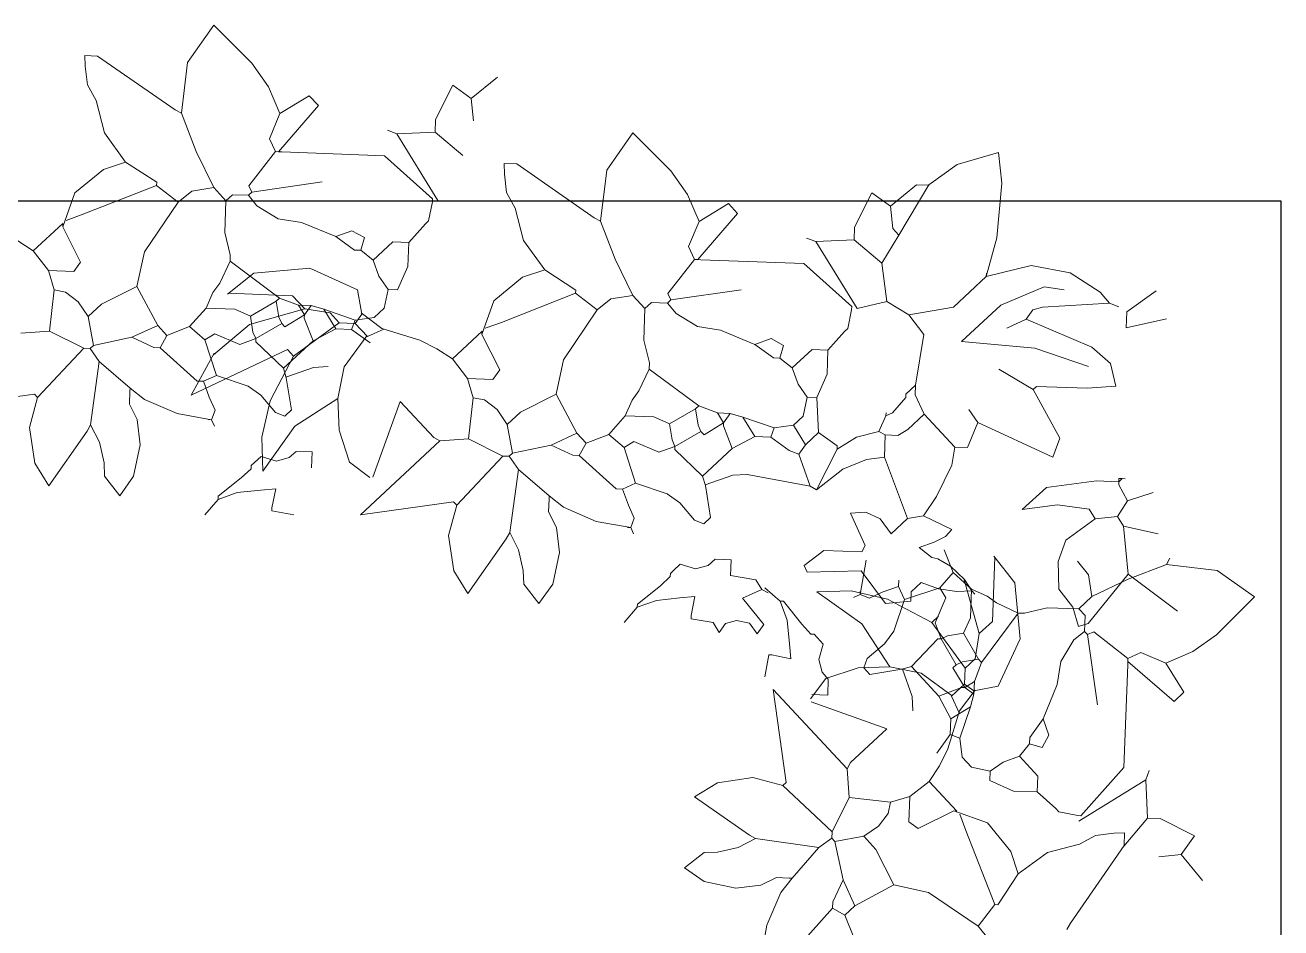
# Model space of a CAD drawing. Header units: millimetres. Extents: x 2667 to 2848, y -1 to 1765.
# Drawn here: x 2778.609 to 2779.658, y 1727.83 to 1728.583 of the extents above; entities that cross this region are included whole.
import ezdxf

# ---------------------------------------------------------------- set-up
doc = ezdxf.new("R2010")
doc.units = ezdxf.units.MM
doc.layers.add('PROIEZIONI', color=145, linetype='Continuous')
doc.layers.add('VERDE_giardino', color=74, linetype='Continuous', lineweight=9)

msp = doc.modelspace()

# ---------------------------------------------------------------- linework, layer by layer
at = {"layer": 'PROIEZIONI'}
for p, q in [((2778.0081, 1728.4363), (2779.6576, 1728.4363)), ((2779.6576, 1728.4363), (2779.6576, 1725.7113))]:
    msp.add_line(p, q, dxfattribs=at)
at = {"layer": 'VERDE_giardino'}
for p, q in [((2778.745, 1728.5518), (2778.7669, 1728.5829)), ((2778.7669, 1728.5829), (2778.7986, 1728.5511)), ((2778.6593, 1728.5574), (2778.6699, 1728.557)), ((2778.6596, 1728.5485), (2778.6593, 1728.5574)), ((2778.6699, 1728.557), (2778.7346, 1728.5122)), ((2778.6615, 1728.5331), (2778.6596, 1728.5485)), ((2778.7398, 1728.5093), (2778.745, 1728.5518)), ((2778.7986, 1728.5511), (2778.8125, 1728.5314)), ((2778.9818, 1728.5217), (2779.0037, 1728.5395)), ((2778.6686, 1728.5199), (2778.6615, 1728.5331)), ((2778.8125, 1728.5314), (2778.8221, 1728.509)), ((2778.8221, 1728.509), (2778.8465, 1728.524)), ((2778.8465, 1728.524), (2778.8542, 1728.5158)), ((2778.9663, 1728.5329), (2778.9519, 1728.5042)), ((2778.9818, 1728.5217), (2778.9663, 1728.5329)), ((2778.6686, 1728.5199), (2778.6756, 1728.4931)), ((2778.8542, 1728.5158), (2778.8209, 1728.4772)), ((2778.9818, 1728.5217), (2778.9837, 1728.5031)), ((2778.7346, 1728.5122), (2778.7398, 1728.5093)), ((2778.7521, 1728.4775), (2778.7398, 1728.5093)), ((2778.8221, 1728.509), (2778.8134, 1728.4881)), ((2778.9519, 1728.5042), (2778.9516, 1728.4936)), ((2778.6756, 1728.4931), (2778.6932, 1728.4685)), ((2778.9197, 1728.4921), (2778.9118, 1728.4951)), ((2778.9516, 1728.4936), (2778.9197, 1728.4921)), ((2778.9197, 1728.4921), (2778.954, 1728.4364)), ((2778.9516, 1728.4936), (2778.9747, 1728.4742)), ((2779.0949, 1728.4618), (2779.1167, 1728.493)), ((2779.1167, 1728.493), (2779.1485, 1728.4612)), ((2778.8134, 1728.4881), (2778.8183, 1728.4773)), ((2778.7668, 1728.4473), (2778.7521, 1728.4775)), ((2778.8183, 1728.4773), (2778.796, 1728.4489)), ((2778.8183, 1728.4773), (2778.8209, 1728.4772)), ((2778.8209, 1728.4772), (2778.8236, 1728.4771)), ((2778.9094, 1728.4739), (2778.8236, 1728.4771)), ((2778.9495, 1728.438), (2778.9094, 1728.4739)), ((2779.3875, 1728.4665), (2779.422, 1728.4767)), ((2779.422, 1728.4767), (2779.4247, 1728.4511)), ((2778.6509, 1728.4428), (2778.6748, 1728.4624)), ((2778.6748, 1728.4624), (2778.6932, 1728.4685)), ((2778.6932, 1728.4685), (2778.7192, 1728.4517)), ((2779.0092, 1728.4674), (2779.0198, 1728.467)), ((2779.0095, 1728.4586), (2779.0092, 1728.4674)), ((2779.0198, 1728.467), (2779.0845, 1728.4222)), ((2779.0897, 1728.4194), (2779.0949, 1728.4618)), ((2779.1485, 1728.4612), (2779.1624, 1728.4415)), ((2779.3638, 1728.4495), (2779.3875, 1728.4665)), ((2778.7192, 1728.4517), (2778.7191, 1728.449)), ((2778.7985, 1728.4435), (2778.8572, 1728.452)), ((2779.0113, 1728.4432), (2779.0095, 1728.4586)), ((2779.4247, 1728.4511), (2779.4206, 1728.4053)), ((2778.6409, 1728.4147), (2778.6509, 1728.4428)), ((2778.7191, 1728.449), (2778.6571, 1728.4248)), ((2778.7191, 1728.449), (2778.7371, 1728.4351)), ((2778.7371, 1728.4351), (2778.7484, 1728.4444)), ((2778.7484, 1728.4444), (2778.7668, 1728.4473)), ((2778.7668, 1728.4473), (2778.777, 1728.4363)), ((2778.7825, 1728.4414), (2778.777, 1728.4363)), ((2778.7957, 1728.4409), (2778.7825, 1728.4414)), ((2778.7985, 1728.4435), (2778.7957, 1728.4409)), ((2778.8028, 1728.4322), (2778.7957, 1728.4409)), ((2778.796, 1728.4489), (2778.7985, 1728.4435)), ((2779.0184, 1728.43), (2779.0113, 1728.4432)), ((2779.1624, 1728.4415), (2779.1719, 1728.419)), ((2779.3161, 1728.443), (2779.3018, 1728.4143)), ((2779.3316, 1728.4318), (2779.3161, 1728.443)), ((2779.3316, 1728.4318), (2779.3535, 1728.4496)), ((2779.3387, 1728.4077), (2779.3638, 1728.4495)), ((2779.3535, 1728.4496), (2779.3641, 1728.4492)), ((2778.7371, 1728.4351), (2778.7091, 1728.3937)), ((2778.777, 1728.4363), (2778.776, 1728.4098)), ((2778.8207, 1728.4213), (2778.8028, 1728.4322)), ((2778.9494, 1728.4353), (2778.9462, 1728.4195)), ((2778.9494, 1728.4353), (2778.9495, 1728.438)), ((2779.0184, 1728.43), (2779.0254, 1728.4032)), ((2779.1719, 1728.419), (2779.1964, 1728.4341)), ((2779.1964, 1728.4341), (2779.204, 1728.4258)), ((2779.3316, 1728.4318), (2779.3336, 1728.4132)), ((2778.6571, 1728.4248), (2778.6437, 1728.4199)), ((2778.84, 1728.4181), (2778.8207, 1728.4213)), ((2778.9462, 1728.4195), (2778.9435, 1728.417)), ((2779.0845, 1728.4222), (2779.0897, 1728.4194)), ((2779.1019, 1728.3875), (2779.0897, 1728.4194)), ((2779.1719, 1728.419), (2779.1632, 1728.3981)), ((2779.204, 1728.4258), (2779.1708, 1728.3872)), ((2778.6409, 1728.4174), (2778.6162, 1728.3944)), ((2778.6409, 1728.4174), (2778.6409, 1728.4147)), ((2778.6409, 1728.4147), (2778.6557, 1728.385)), ((2778.776, 1728.4098), (2778.7806, 1728.3911)), ((2778.84, 1728.4181), (2778.8688, 1728.4064)), ((2778.8688, 1728.4064), (2778.8822, 1728.4112)), ((2778.8822, 1728.4112), (2778.8926, 1728.4056)), ((2778.9435, 1728.417), (2778.9296, 1728.4016)), ((2779.3018, 1728.4143), (2779.3014, 1728.4037)), ((2779.3336, 1728.4132), (2779.3387, 1728.4077)), ((2778.6162, 1728.3944), (2778.6033, 1728.4028)), ((2778.8688, 1728.4064), (2778.8843, 1728.3952)), ((2778.8926, 1728.4056), (2778.8896, 1728.3951)), ((2778.9164, 1728.402), (2778.8999, 1728.3867)), ((2778.9296, 1728.4016), (2778.9164, 1728.402)), ((2778.9296, 1728.4016), (2778.9289, 1728.3816)), ((2779.0254, 1728.4032), (2779.0431, 1728.3786)), ((2779.1632, 1728.3981), (2779.1681, 1728.3873)), ((2779.2695, 1728.4022), (2779.2617, 1728.4052)), ((2779.3014, 1728.4037), (2779.2695, 1728.4022)), ((2779.2695, 1728.4022), (2779.3038, 1728.3465)), ((2779.3014, 1728.4037), (2779.3246, 1728.3843)), ((2779.3387, 1728.4077), (2779.3246, 1728.3843)), ((2779.4206, 1728.4053), (2779.4117, 1728.3732)), ((2778.6162, 1728.3944), (2778.6289, 1728.378)), ((2778.7091, 1728.3937), (2778.7027, 1728.3647)), ((2778.7806, 1728.3911), (2778.7804, 1728.3858)), ((2778.8843, 1728.3952), (2778.8896, 1728.3951)), ((2778.8896, 1728.3951), (2778.8999, 1728.3867)), ((2779.1166, 1728.3574), (2779.1019, 1728.3875)), ((2779.1681, 1728.3873), (2779.1459, 1728.359)), ((2779.1681, 1728.3873), (2779.1708, 1728.3872)), ((2779.1708, 1728.3872), (2779.1734, 1728.3871)), ((2779.2593, 1728.384), (2779.1734, 1728.3871)), ((2778.6289, 1728.378), (2778.6336, 1728.3619)), ((2778.6501, 1728.3772), (2778.6289, 1728.378)), ((2778.6557, 1728.385), (2778.6501, 1728.3772)), ((2778.7804, 1728.3858), (2778.7718, 1728.3675)), ((2778.7804, 1728.3858), (2778.8218, 1728.3551)), ((2778.8471, 1728.3802), (2778.8003, 1728.3758)), ((2778.8868, 1728.3619), (2778.8471, 1728.3802)), ((2778.8999, 1728.3867), (2778.9047, 1728.3733)), ((2778.9289, 1728.3816), (2778.9202, 1728.3621)), ((2779.0246, 1728.3725), (2779.0431, 1728.3786)), ((2779.0431, 1728.3786), (2779.069, 1728.3618)), ((2779.2994, 1728.3481), (2779.2593, 1728.384)), ((2779.3246, 1728.3843), (2779.3287, 1728.3523)), ((2779.4492, 1728.3824), (2779.4117, 1728.3732)), ((2779.4492, 1728.3824), (2779.4817, 1728.3762)), ((2778.7718, 1728.3675), (2778.7662, 1728.3597)), ((2778.8003, 1728.3758), (2778.7783, 1728.3583)), ((2778.9047, 1728.3733), (2778.9123, 1728.3624)), ((2779.0007, 1728.3529), (2779.0246, 1728.3725)), ((2779.4117, 1728.3732), (2779.3843, 1728.3476)), ((2779.4117, 1728.3732), (2779.4118, 1728.3758)), ((2779.4817, 1728.3762), (2779.5067, 1728.36)), ((2778.6336, 1728.3619), (2778.6297, 1728.3276)), ((2778.643, 1728.3601), (2778.6336, 1728.3619)), ((2778.6537, 1728.3521), (2778.643, 1728.3601)), ((2778.7027, 1728.3647), (2778.673, 1728.3499)), ((2778.7027, 1728.3647), (2778.7201, 1728.3322)), ((2778.7662, 1728.3597), (2778.7604, 1728.3467)), ((2778.7791, 1728.3591), (2778.8327, 1728.3571)), ((2778.8327, 1728.3571), (2778.8429, 1728.3461)), ((2778.8868, 1728.3619), (2778.8905, 1728.3417)), ((2778.9123, 1728.3624), (2778.909, 1728.3466)), ((2778.9123, 1728.3624), (2778.9202, 1728.3621)), ((2779.0689, 1728.3591), (2779.007, 1728.3348)), ((2779.069, 1728.3618), (2779.0689, 1728.3591)), ((2779.0689, 1728.3591), (2779.087, 1728.3452)), ((2779.0983, 1728.3545), (2779.1166, 1728.3574)), ((2779.1166, 1728.3574), (2779.1268, 1728.3464)), ((2779.1459, 1728.359), (2779.1483, 1728.3536)), ((2779.1483, 1728.3536), (2779.207, 1728.362)), ((2779.4239, 1728.3493), (2779.46, 1728.3644)), ((2779.46, 1728.3644), (2779.4767, 1728.3621)), ((2779.5067, 1728.36), (2779.5144, 1728.3508)), ((2779.5535, 1728.3612), (2779.5289, 1728.3435)), ((2778.662, 1728.3397), (2778.6537, 1728.3521)), ((2778.673, 1728.3499), (2778.662, 1728.3397)), ((2778.7604, 1728.3467), (2778.7466, 1728.3313)), ((2778.7604, 1728.3467), (2778.7843, 1728.3458)), ((2778.7843, 1728.3458), (2778.7974, 1728.34)), ((2778.7968, 1728.3332), (2778.8429, 1728.3461)), ((2778.819, 1728.3525), (2778.7974, 1728.34)), ((2778.8218, 1728.3551), (2778.819, 1728.3525)), ((2778.819, 1728.3525), (2778.8212, 1728.3392)), ((2778.8218, 1728.3551), (2778.8375, 1728.3492)), ((2778.8375, 1728.3492), (2778.8481, 1728.3488)), ((2778.8375, 1728.3492), (2778.8425, 1728.341)), ((2778.8481, 1728.3488), (2778.8425, 1728.341)), ((2778.8429, 1728.3461), (2778.864, 1728.3427)), ((2778.8481, 1728.3488), (2778.8586, 1728.3458)), ((2778.8586, 1728.3458), (2778.8848, 1728.3368)), ((2778.8586, 1728.3458), (2778.8686, 1728.3295)), ((2778.909, 1728.3466), (2778.9008, 1728.3389)), ((2778.9907, 1728.3248), (2779.0007, 1728.3529)), ((2779.087, 1728.3452), (2779.0589, 1728.3037)), ((2779.087, 1728.3452), (2779.0983, 1728.3545)), ((2779.1268, 1728.3464), (2779.1259, 1728.3199)), ((2779.1323, 1728.3515), (2779.1268, 1728.3464)), ((2779.1456, 1728.351), (2779.1323, 1728.3515)), ((2779.1483, 1728.3536), (2779.1456, 1728.351)), ((2779.1527, 1728.3423), (2779.1456, 1728.351)), ((2779.2993, 1728.3454), (2779.2961, 1728.3296)), ((2779.2993, 1728.3454), (2779.2994, 1728.3481)), ((2779.3287, 1728.3523), (2779.3038, 1728.3465)), ((2779.3469, 1728.341), (2779.3287, 1728.3523)), ((2779.3843, 1728.3476), (2779.3469, 1728.341)), ((2779.3909, 1728.3189), (2779.4239, 1728.3493)), ((2779.4505, 1728.3452), (2779.445, 1728.3375)), ((2779.4586, 1728.3476), (2779.4505, 1728.3452)), ((2779.5144, 1728.3508), (2779.4586, 1728.3476)), ((2779.5144, 1728.3508), (2779.5223, 1728.3479)), ((2778.662, 1728.3397), (2778.6664, 1728.3156)), ((2778.7974, 1728.34), (2778.7995, 1728.3267)), ((2778.8212, 1728.3392), (2778.8237, 1728.3338)), ((2778.8425, 1728.341), (2778.8262, 1728.331)), ((2778.8425, 1728.341), (2778.8424, 1728.3384)), ((2778.8424, 1728.3384), (2778.8497, 1728.3195)), ((2778.864, 1728.3427), (2778.8716, 1728.3345)), ((2778.8848, 1728.3368), (2778.8819, 1728.329)), ((2778.9008, 1728.3389), (2778.8848, 1728.3368)), ((2778.8905, 1728.3417), (2778.8849, 1728.334)), ((2778.9071, 1728.3298), (2778.89, 1728.3427)), ((2779.007, 1728.3348), (2778.9935, 1728.33)), ((2779.1706, 1728.3314), (2779.1527, 1728.3423)), ((2779.3469, 1728.341), (2779.3596, 1728.3246)), ((2779.445, 1728.3375), (2779.4288, 1728.3301)), ((2779.445, 1728.3375), (2779.4659, 1728.3287)), ((2779.5289, 1728.3435), (2779.5285, 1728.3303)), ((2779.5621, 1728.3378), (2779.5285, 1728.3303)), ((2778.6297, 1728.3276), (2778.6058, 1728.3258)), ((2778.6297, 1728.3276), (2778.6584, 1728.3133)), ((2778.7201, 1728.3322), (2778.6985, 1728.3224)), ((2778.7201, 1728.3322), (2778.7278, 1728.324)), ((2778.7466, 1728.3313), (2778.7278, 1728.324)), ((2778.7466, 1728.3313), (2778.7595, 1728.3202)), ((2778.7676, 1728.3252), (2778.7595, 1728.3202)), ((2778.7667, 1728.3078), (2778.7968, 1728.3332)), ((2778.7885, 1728.3165), (2778.7676, 1728.3252)), ((2778.7995, 1728.3267), (2778.802, 1728.3213)), ((2778.8237, 1728.3338), (2778.802, 1728.3213)), ((2778.8262, 1728.331), (2778.8237, 1728.3338)), ((2778.8716, 1728.3345), (2778.8335, 1728.3067)), ((2778.8686, 1728.3295), (2778.8497, 1728.3195)), ((2778.8686, 1728.3295), (2778.8819, 1728.329)), ((2778.8716, 1728.3345), (2778.8849, 1728.334)), ((2778.8819, 1728.329), (2778.8974, 1728.3178)), ((2778.8951, 1728.323), (2778.8849, 1728.334)), ((2778.9088, 1728.3292), (2778.8951, 1728.323)), ((2778.9389, 1728.3199), (2778.9071, 1728.3298)), ((2778.9908, 1728.3275), (2778.9661, 1728.3045)), ((2778.9908, 1728.3275), (2778.9907, 1728.3248)), ((2778.9907, 1728.3248), (2779.0055, 1728.2951)), ((2779.1899, 1728.3282), (2779.1706, 1728.3314)), ((2779.1899, 1728.3282), (2779.2186, 1728.3165)), ((2779.2933, 1728.3271), (2779.2795, 1728.3116)), ((2779.2961, 1728.3296), (2779.2933, 1728.3271)), ((2779.3527, 1728.2824), (2779.3596, 1728.3246)), ((2779.4659, 1728.3287), (2779.4998, 1728.3142)), ((2778.6664, 1728.3156), (2778.6637, 1728.3131)), ((2778.6985, 1728.3224), (2778.6664, 1728.3156)), ((2778.6985, 1728.3224), (2778.7168, 1728.3138)), ((2778.7168, 1728.3138), (2778.7221, 1728.3136)), ((2778.7278, 1728.324), (2778.7221, 1728.3136)), ((2778.7595, 1728.3202), (2778.769, 1728.2906)), ((2778.802, 1728.3213), (2778.7885, 1728.3165)), ((2778.802, 1728.3213), (2778.8019, 1728.3186)), ((2778.8019, 1728.3186), (2778.825, 1728.2966)), ((2778.8497, 1728.3195), (2778.825, 1728.2966)), ((2778.8757, 1728.2977), (2778.8947, 1728.3236)), ((2778.9531, 1728.3129), (2778.9389, 1728.3199)), ((2779.1259, 1728.3199), (2779.1305, 1728.3011)), ((2779.2186, 1728.3165), (2779.2321, 1728.3213)), ((2779.2186, 1728.3165), (2779.2341, 1728.3053)), ((2779.2321, 1728.3213), (2779.2425, 1728.3156)), ((2779.2425, 1728.3156), (2779.2394, 1728.3051)), ((2779.4522, 1728.3132), (2779.3909, 1728.3189)), ((2779.4998, 1728.3142), (2779.5153, 1728.3004)), ((2778.6584, 1728.3133), (2778.6197, 1728.2722)), ((2778.6584, 1728.3133), (2778.6637, 1728.3131)), ((2778.6637, 1728.3131), (2778.6712, 1728.3022)), ((2778.7221, 1728.3136), (2778.7529, 1728.2859)), ((2778.8284, 1728.3122), (2778.7481, 1728.274)), ((2778.7672, 1728.3091), (2778.7481, 1728.274)), ((2778.8335, 1728.3067), (2778.8139, 1728.2694)), ((2778.8335, 1728.3067), (2778.8284, 1728.3122)), ((2778.9661, 1728.3045), (2778.9531, 1728.3129)), ((2778.9661, 1728.3045), (2778.9787, 1728.2881)), ((2779.0589, 1728.3037), (2779.0526, 1728.2748)), ((2779.2341, 1728.3053), (2779.2394, 1728.3051)), ((2779.2394, 1728.3051), (2779.2497, 1728.2968)), ((2779.2662, 1728.3121), (2779.2497, 1728.2968)), ((2779.2795, 1728.3116), (2779.2662, 1728.3121)), ((2779.2795, 1728.3116), (2779.2788, 1728.2917)), ((2779.497, 1728.298), (2779.4522, 1728.3132)), ((2778.6712, 1728.3022), (2778.664, 1728.2494)), ((2778.6712, 1728.3022), (2778.697, 1728.28)), ((2778.825, 1728.2966), (2778.8273, 1728.2885)), ((2778.8501, 1728.2973), (2778.8271, 1728.2891)), ((2778.8622, 1728.2979), (2778.8501, 1728.2973)), ((2778.8704, 1728.2714), (2778.8757, 1728.2977)), ((2779.0055, 1728.2951), (2778.9999, 1728.2873)), ((2779.1303, 1728.2958), (2779.1217, 1728.2776)), ((2779.1305, 1728.3011), (2779.1303, 1728.2958)), ((2779.1303, 1728.2958), (2779.1716, 1728.2651)), ((2779.2497, 1728.2968), (2779.2546, 1728.2833)), ((2779.4508, 1728.2789), (2779.4222, 1728.2958)), ((2779.5199, 1728.2816), (2779.5153, 1728.3004)), ((2778.7529, 1728.2859), (2778.7582, 1728.2857)), ((2778.769, 1728.2906), (2778.7582, 1728.2857)), ((2778.7582, 1728.2857), (2778.763, 1728.2723)), ((2778.7956, 1728.2817), (2778.769, 1728.2906)), ((2778.8273, 1728.2885), (2778.8317, 1728.2618)), ((2778.9787, 1728.2881), (2778.9835, 1728.272)), ((2778.9999, 1728.2873), (2778.9787, 1728.2881)), ((2779.2546, 1728.2833), (2779.2621, 1728.2725)), ((2779.2788, 1728.2917), (2779.2701, 1728.2722)), ((2779.3527, 1728.2824), (2779.3445, 1728.2748)), ((2779.3527, 1728.2824), (2779.3524, 1728.2745)), ((2778.5395, 1728.2641), (2778.6172, 1728.2749)), ((2778.613, 1728.247), (2778.6197, 1728.2722)), ((2778.6172, 1728.2749), (2778.6197, 1728.2722)), ((2778.6965, 1728.2667), (2778.6969, 1728.2773)), ((2778.697, 1728.28), (2778.6969, 1728.2773)), ((2778.697, 1728.28), (2778.709, 1728.2706)), ((2778.763, 1728.2723), (2778.7679, 1728.2615)), ((2778.8062, 1728.2742), (2778.7956, 1728.2817)), ((2778.8183, 1728.2597), (2778.8062, 1728.2742)), ((2778.9835, 1728.272), (2778.9796, 1728.2376)), ((2778.9929, 1728.2702), (2778.9835, 1728.272)), ((2779.0526, 1728.2748), (2779.0228, 1728.2599)), ((2779.0526, 1728.2748), (2779.07, 1728.2423)), ((2779.1217, 1728.2776), (2779.1161, 1728.2698)), ((2779.2621, 1728.2725), (2779.2589, 1728.2567)), ((2779.2621, 1728.2725), (2779.2701, 1728.2722)), ((2779.2701, 1728.2722), (2779.2717, 1728.2429)), ((2779.3444, 1728.2721), (2779.3333, 1728.2593)), ((2779.3445, 1728.2748), (2779.3444, 1728.2721)), ((2779.3524, 1728.2745), (2779.3598, 1728.2583)), ((2779.4508, 1728.2789), (2779.4535, 1728.2814)), ((2779.4508, 1728.2789), (2779.4732, 1728.2382)), ((2779.4535, 1728.2814), (2779.4959, 1728.2799)), ((2779.4959, 1728.2799), (2779.5199, 1728.2816)), ((2778.703, 1728.2537), (2778.6965, 1728.2667)), ((2778.709, 1728.2706), (2778.7363, 1728.2587)), ((2778.7679, 1728.2615), (2778.765, 1728.2536)), ((2778.8139, 1728.2694), (2778.807, 1728.2391)), ((2778.8317, 1728.2618), (2778.8262, 1728.2567)), ((2778.8345, 1728.2483), (2778.8704, 1728.2714)), ((2778.8704, 1728.2714), (2778.8714, 1728.2449)), ((2778.8997, 1728.2058), (2778.9223, 1728.2689)), ((2778.9223, 1728.2689), (2778.9504, 1728.2387)), ((2779.0035, 1728.2622), (2778.9929, 1728.2702)), ((2779.0118, 1728.2497), (2779.0035, 1728.2622)), ((2779.1161, 1728.2698), (2779.1103, 1728.2568)), ((2779.1689, 1728.2626), (2779.1472, 1728.2501)), ((2779.1716, 1728.2651), (2779.1689, 1728.2626)), ((2779.1689, 1728.2626), (2779.1711, 1728.2492)), ((2779.1716, 1728.2651), (2779.1873, 1728.2593)), ((2779.4047, 1728.2513), (2779.3971, 1728.2622)), ((2778.7054, 1728.2327), (2778.703, 1728.2537)), ((2778.7363, 1728.2587), (2778.765, 1728.2536)), ((2778.7624, 1728.2537), (2778.765, 1728.2536)), ((2778.765, 1728.2536), (2778.7675, 1728.2482)), ((2778.8262, 1728.2567), (2778.8183, 1728.2597)), ((2779.0228, 1728.2599), (2779.0118, 1728.2497)), ((2779.1103, 1728.2568), (2779.0965, 1728.2413)), ((2779.1103, 1728.2568), (2779.1341, 1728.2559)), ((2779.1341, 1728.2559), (2779.1472, 1728.2501)), ((2779.1923, 1728.2511), (2779.1761, 1728.2411)), ((2779.1873, 1728.2593), (2779.1979, 1728.2589)), ((2779.1873, 1728.2593), (2779.1923, 1728.2511)), ((2779.1979, 1728.2589), (2779.1923, 1728.2511)), ((2779.1923, 1728.2511), (2779.1923, 1728.2485)), ((2779.1979, 1728.2589), (2779.2084, 1728.2558)), ((2779.2084, 1728.2558), (2779.2347, 1728.2469)), ((2779.2084, 1728.2558), (2779.2185, 1728.2396)), ((2779.2589, 1728.2567), (2779.2507, 1728.249)), ((2779.3279, 1728.2568), (2779.3221, 1728.2437)), ((2779.328, 1728.2594), (2779.3279, 1728.2568)), ((2779.3333, 1728.2593), (2779.3279, 1728.2568)), ((2779.3598, 1728.2583), (2779.3461, 1728.2455)), ((2779.3598, 1728.2583), (2779.3853, 1728.2308)), ((2779.4047, 1728.2513), (2779.3959, 1728.2304)), ((2779.4047, 1728.2513), (2779.4673, 1728.2225)), ((2778.6174, 1728.2174), (2778.613, 1728.247)), ((2778.6612, 1728.2441), (2778.6292, 1728.1985)), ((2778.664, 1728.2494), (2778.6612, 1728.2441)), ((2778.664, 1728.2494), (2778.6715, 1728.2349)), ((2778.8079, 1728.2106), (2778.8345, 1728.2483)), ((2778.8714, 1728.2449), (2778.8801, 1728.2181)), ((2779.0118, 1728.2497), (2779.0163, 1728.2257)), ((2779.07, 1728.2423), (2779.0484, 1728.2325)), ((2779.07, 1728.2423), (2779.0776, 1728.2341)), ((2779.0965, 1728.2413), (2779.0776, 1728.2341)), ((2779.0965, 1728.2413), (2779.1093, 1728.2303)), ((2779.1472, 1728.2501), (2779.1494, 1728.2368)), ((2779.1735, 1728.2438), (2779.1518, 1728.2314)), ((2779.1711, 1728.2492), (2779.1735, 1728.2438)), ((2779.1761, 1728.2411), (2779.1735, 1728.2438)), ((2779.1923, 1728.2485), (2779.1995, 1728.2296)), ((2779.2347, 1728.2469), (2779.2317, 1728.2391)), ((2779.2507, 1728.249), (2779.2347, 1728.2469)), ((2779.2507, 1728.249), (2779.2607, 1728.2327)), ((2779.2717, 1728.2429), (2779.2607, 1728.2327)), ((2779.2717, 1728.2429), (2779.2872, 1728.2317)), ((2779.3221, 1728.2437), (2779.3034, 1728.2391)), ((2779.3221, 1728.2437), (2779.3273, 1728.2409)), ((2779.3273, 1728.2409), (2779.3266, 1728.2223)), ((2779.3379, 1728.2405), (2779.3273, 1728.2409)), ((2779.3461, 1728.2455), (2779.3379, 1728.2405)), ((2778.6715, 1728.2349), (2778.6754, 1728.2177)), ((2778.6999, 1728.2064), (2778.7054, 1728.2327)), ((2778.807, 1728.2391), (2778.8079, 1728.2106)), ((2778.9556, 1728.2359), (2778.8893, 1728.1742)), ((2778.9504, 1728.2387), (2778.9556, 1728.2359)), ((2778.9796, 1728.2376), (2778.9556, 1728.2359)), ((2778.9796, 1728.2376), (2779.0082, 1728.2233)), ((2779.0484, 1728.2325), (2779.0163, 1728.2257)), ((2779.0484, 1728.2325), (2779.0666, 1728.2239)), ((2779.0776, 1728.2341), (2779.0719, 1728.2237)), ((2779.1175, 1728.2353), (2779.1093, 1728.2303)), ((2779.1093, 1728.2303), (2779.1189, 1728.2007)), ((2779.1384, 1728.2266), (2779.1175, 1728.2353)), ((2779.1518, 1728.2314), (2779.1384, 1728.2266)), ((2779.1494, 1728.2368), (2779.1518, 1728.2314)), ((2779.1518, 1728.2314), (2779.1517, 1728.2287)), ((2779.2185, 1728.2396), (2779.1995, 1728.2296)), ((2779.2185, 1728.2396), (2779.2317, 1728.2391)), ((2779.2317, 1728.2391), (2779.2472, 1728.2279)), ((2779.2607, 1728.2327), (2779.2551, 1728.225)), ((2779.3034, 1728.2391), (2779.2871, 1728.2291)), ((2779.2872, 1728.2317), (2779.2871, 1728.2291)), ((2779.3828, 1728.2157), (2779.3853, 1728.2308)), ((2779.3959, 1728.2304), (2779.3853, 1728.2308)), ((2779.4673, 1728.2225), (2779.4732, 1728.2382)), ((2778.8009, 1728.2178), (2778.8064, 1728.2229)), ((2778.8064, 1728.2229), (2778.8191, 1728.2191)), ((2778.8191, 1728.2191), (2778.8297, 1728.222)), ((2778.8297, 1728.222), (2778.8357, 1728.2272)), ((2778.8357, 1728.2272), (2778.849, 1728.2267)), ((2778.849, 1728.2267), (2778.8485, 1728.2134)), ((2779.0082, 1728.2233), (2778.9696, 1728.1823)), ((2779.0082, 1728.2233), (2779.0135, 1728.2231)), ((2779.0163, 1728.2257), (2779.0135, 1728.2231)), ((2779.0135, 1728.2231), (2779.0211, 1728.2122)), ((2779.0666, 1728.2239), (2779.0719, 1728.2237)), ((2779.0719, 1728.2237), (2779.1028, 1728.196)), ((2779.1517, 1728.2287), (2779.1748, 1728.2066)), ((2779.1995, 1728.2296), (2779.1748, 1728.2066)), ((2779.2472, 1728.2279), (2779.2551, 1728.225)), ((2779.2551, 1728.225), (2779.2647, 1728.1981)), ((2779.2871, 1728.2291), (2779.2699, 1728.1952)), ((2779.292, 1728.2123), (2779.3118, 1728.2203)), ((2779.3118, 1728.2203), (2779.3266, 1728.2223)), ((2779.3266, 1728.2223), (2779.346, 1728.1712)), ((2778.6292, 1728.1985), (2778.6174, 1728.2174)), ((2778.6754, 1728.2177), (2778.6757, 1728.2065)), ((2778.798, 1728.2126), (2778.7898, 1728.205)), ((2778.7981, 1728.2153), (2778.798, 1728.2126)), ((2778.8009, 1728.2178), (2778.7981, 1728.2153)), ((2778.8801, 1728.2181), (2778.8971, 1728.2053)), ((2779.0211, 1728.2122), (2779.0139, 1728.1594)), ((2779.0211, 1728.2122), (2779.0468, 1728.1901)), ((2779.2699, 1728.1952), (2779.292, 1728.2123)), ((2779.3701, 1728.1896), (2779.3828, 1728.2157)), ((2778.6884, 1728.1901), (2778.6757, 1728.2065)), ((2778.6884, 1728.1901), (2778.6999, 1728.2064)), ((2778.7898, 1728.205), (2778.7706, 1728.1897)), ((2779.1189, 1728.2007), (2779.1081, 1728.1958)), ((2779.1454, 1728.1918), (2779.1189, 1728.2007)), ((2779.1748, 1728.2066), (2779.1772, 1728.1986)), ((2779.2, 1728.2074), (2779.177, 1728.1992)), ((2779.1772, 1728.1986), (2779.1815, 1728.1719)), ((2779.212, 1728.2079), (2779.2, 1728.2074)), ((2779.2647, 1728.1981), (2779.212, 1728.2079)), ((2779.4618, 1728.197), (2779.5037, 1728.2026)), ((2779.5223, 1728.2019), (2779.5037, 1728.2026)), ((2779.5223, 1728.2019), (2779.5222, 1728.1993)), ((2779.5222, 1728.1993), (2779.5296, 1728.1858)), ((2779.5224, 1728.2046), (2779.5223, 1728.2019)), ((2779.525, 1728.2045), (2779.5223, 1728.2019)), ((2779.5224, 1728.2046), (2779.525, 1728.2045)), ((2779.525, 1728.2045), (2779.5277, 1728.2044)), ((2778.7705, 1728.1871), (2778.7865, 1728.1928)), ((2778.7706, 1728.1897), (2778.7705, 1728.1871)), ((2778.7865, 1728.1928), (2778.806, 1728.1949)), ((2778.806, 1728.1949), (2778.8186, 1728.196)), ((2778.8186, 1728.196), (2778.8154, 1728.1801)), ((2779.0468, 1728.1901), (2779.0467, 1728.1874)), ((2779.0468, 1728.1901), (2779.0589, 1728.1807)), ((2779.1028, 1728.196), (2779.1081, 1728.1958)), ((2779.1081, 1728.1958), (2779.1129, 1728.1824)), ((2779.156, 1728.1843), (2779.1454, 1728.1918)), ((2779.2647, 1728.1981), (2779.2699, 1728.1952)), ((2779.3594, 1728.1734), (2779.3701, 1728.1896)), ((2779.4416, 1728.1786), (2779.4618, 1728.197)), ((2779.5511, 1728.1929), (2779.5296, 1728.1858)), ((2778.7705, 1728.1871), (2778.7595, 1728.1742)), ((2778.8154, 1728.1801), (2778.8153, 1728.1775)), ((2778.8153, 1728.1775), (2778.8338, 1728.1742)), ((2778.8893, 1728.1742), (2778.967, 1728.185)), ((2778.9628, 1728.1571), (2778.9696, 1728.1823)), ((2778.967, 1728.185), (2778.9696, 1728.1823)), ((2779.0463, 1728.1768), (2779.0467, 1728.1874)), ((2779.0589, 1728.1807), (2779.0861, 1728.1688)), ((2779.1129, 1728.1824), (2779.1178, 1728.1716)), ((2779.1682, 1728.1697), (2779.156, 1728.1843)), ((2779.4712, 1728.1826), (2779.4416, 1728.1786)), ((2779.4712, 1728.1826), (2779.4976, 1728.179)), ((2779.4976, 1728.179), (2779.5026, 1728.1708)), ((2779.5296, 1728.1858), (2779.5212, 1728.1728)), ((2779.0528, 1728.1638), (2779.0463, 1728.1768)), ((2779.0861, 1728.1688), (2779.1149, 1728.1637)), ((2779.1178, 1728.1716), (2779.1149, 1728.1637)), ((2779.176, 1728.1668), (2779.1682, 1728.1697)), ((2779.1815, 1728.1719), (2779.176, 1728.1668)), ((2779.3112, 1728.1764), (2779.2984, 1728.1756)), ((2779.2984, 1728.1756), (2779.3107, 1728.1486)), ((2779.3231, 1728.1709), (2779.3112, 1728.1764)), ((2779.3323, 1728.1584), (2779.3231, 1728.1709)), ((2779.346, 1728.1712), (2779.3323, 1728.1584)), ((2779.3594, 1728.1734), (2779.346, 1728.1712)), ((2779.3594, 1728.1734), (2779.3828, 1728.1619)), ((2779.5026, 1728.1708), (2779.478, 1728.1531)), ((2779.5212, 1728.1728), (2779.5026, 1728.1708)), ((2779.5212, 1728.1728), (2779.5262, 1728.1647)), ((2778.9672, 1728.1275), (2778.9628, 1728.1571)), ((2779.0139, 1728.1594), (2779.011, 1728.1542)), ((2779.0139, 1728.1594), (2779.0213, 1728.145)), ((2779.0553, 1728.1428), (2779.0528, 1728.1638)), ((2779.1122, 1728.1638), (2779.1149, 1728.1637)), ((2779.1149, 1728.1637), (2779.1173, 1728.1583)), ((2779.3777, 1728.1561), (2779.3828, 1728.1619)), ((2779.5262, 1728.1647), (2779.5552, 1728.1583)), ((2779.5262, 1728.1647), (2779.5301, 1728.1247)), ((2779.011, 1728.1542), (2778.979, 1728.1085)), ((2779.3107, 1728.1486), (2779.3078, 1728.1434)), ((2779.3557, 1728.147), (2779.3682, 1728.1514)), ((2779.3661, 1728.1386), (2779.3557, 1728.147)), ((2779.3682, 1728.1514), (2779.3777, 1728.1561)), ((2779.478, 1728.1531), (2779.4717, 1728.1353)), ((2779.0213, 1728.145), (2779.0252, 1728.1278)), ((2779.0498, 1728.1164), (2779.0553, 1728.1428)), ((2779.1795, 1728.1321), (2779.1855, 1728.1373)), ((2779.1855, 1728.1373), (2779.1988, 1728.1368)), ((2779.1988, 1728.1368), (2779.1983, 1728.1235)), ((2779.276, 1728.1446), (2779.2597, 1728.1319)), ((2779.3078, 1728.1434), (2779.276, 1728.1446)), ((2779.3113, 1728.1365), (2779.3063, 1728.1077)), ((2779.3711, 1728.1375), (2779.3661, 1728.1386)), ((2779.3817, 1728.1315), (2779.3711, 1728.1375)), ((2779.3839, 1728.1261), (2779.3766, 1728.145)), ((2779.4187, 1728.1388), (2779.4168, 1728.0853)), ((2779.4355, 1728.1176), (2779.418, 1728.1397)), ((2779.4878, 1728.1356), (2779.497, 1728.1243)), ((2779.5648, 1728.1381), (2779.562, 1728.1329)), ((2778.979, 1728.1085), (2778.9672, 1728.1275)), ((2779.0252, 1728.1278), (2779.0256, 1728.1165)), ((2779.148, 1728.1254), (2779.1479, 1728.1227)), ((2779.1507, 1728.1279), (2779.148, 1728.1254)), ((2779.1507, 1728.1279), (2779.1562, 1728.133)), ((2779.1562, 1728.133), (2779.169, 1728.1292)), ((2779.169, 1728.1292), (2779.1795, 1728.1321)), ((2779.2597, 1728.1319), (2779.2621, 1728.1265)), ((2779.3073, 1728.1275), (2779.2621, 1728.1265)), ((2779.3275, 1728.1002), (2779.3073, 1728.1275)), ((2779.3839, 1728.1261), (2779.3728, 1728.1132)), ((2779.3934, 1728.1203), (2779.3817, 1728.1315)), ((2779.3993, 1728.1123), (2779.3839, 1728.1261)), ((2779.4717, 1728.1353), (2779.4721, 1728.1123)), ((2779.5301, 1728.1206), (2779.562, 1728.1329)), ((2779.562, 1728.1329), (2779.6044, 1728.1277)), ((2779.6044, 1728.1277), (2779.6355, 1728.1058)), ((2779.0382, 1728.1002), (2779.0256, 1728.1165)), ((2779.0382, 1728.1002), (2779.0498, 1728.1164)), ((2779.1396, 1728.115), (2779.1205, 1728.0998)), ((2779.1479, 1728.1227), (2779.1396, 1728.115)), ((2779.1983, 1728.1235), (2779.2194, 1728.1201)), ((2779.2194, 1728.1201), (2779.2244, 1728.112)), ((2779.3384, 1728.1145), (2779.3249, 1728.1097)), ((2779.3386, 1728.1198), (2779.3384, 1728.1145)), ((2779.3433, 1728.1037), (2779.3384, 1728.1145)), ((2779.3491, 1728.1101), (2779.3573, 1728.1177)), ((2779.3573, 1728.1177), (2779.3717, 1728.1124)), ((2779.3928, 1728.1211), (2779.4058, 1728.0751)), ((2779.3995, 1728.1109), (2779.3934, 1728.1203)), ((2779.4399, 1728.0708), (2779.4355, 1728.1176)), ((2779.5301, 1728.1247), (2779.4967, 1728.0835)), ((2779.497, 1728.1243), (2779.4999, 1728.106)), ((2779.4999, 1728.106), (2779.5301, 1728.1206)), ((2779.5301, 1728.1247), (2779.5714, 1728.094)), ((2779.1363, 1728.1028), (2779.1559, 1728.105)), ((2779.1559, 1728.105), (2779.1685, 1728.106)), ((2779.1685, 1728.106), (2779.1653, 1728.0902)), ((2779.2244, 1728.112), (2779.2082, 1728.1046)), ((2779.2082, 1728.1046), (2779.226, 1728.0827)), ((2779.2296, 1728.1091), (2779.2244, 1728.112)), ((2779.2397, 1728.1022), (2779.2269, 1728.1133)), ((2779.2988, 1728.1109), (2779.2702, 1728.11)), ((2779.2702, 1728.11), (2779.3079, 1728.0834)), ((2779.3291, 1728.104), (2779.2988, 1728.1109)), ((2779.3063, 1728.1077), (2779.3009, 1728.1053)), ((2779.3064, 1728.1104), (2779.3063, 1728.1077)), ((2779.3141, 1728.1048), (2779.3063, 1728.1077)), ((2779.3249, 1728.1097), (2779.3141, 1728.1048)), ((2779.3663, 1728.0845), (2779.3291, 1728.104)), ((2779.3728, 1728.1132), (2779.3433, 1728.1037)), ((2779.3488, 1728.1021), (2779.3491, 1728.1101)), ((2779.3691, 1728.0842), (2779.3778, 1728.1051)), ((2779.3717, 1728.1124), (2779.3872, 1728.1103)), ((2779.3778, 1728.1051), (2779.3728, 1728.1132)), ((2779.3872, 1728.1103), (2779.3995, 1728.1109)), ((2779.3993, 1728.1123), (2779.3985, 1728.0884)), ((2779.4124, 1728.1065), (2779.3993, 1728.1123)), ((2779.3995, 1728.1109), (2779.4021, 1728.1081)), ((2779.4201, 1728.1009), (2779.4124, 1728.1065)), ((2779.4721, 1728.1123), (2779.484, 1728.0972)), ((2779.4999, 1728.106), (2779.489, 1728.0957)), ((2779.6355, 1728.1058), (2779.6037, 1728.0741)), ((2779.1204, 1728.0972), (2779.1093, 1728.0843)), ((2779.1204, 1728.0972), (2779.1363, 1728.1028)), ((2779.1205, 1728.0998), (2779.1204, 1728.0972)), ((2779.2397, 1728.1022), (2779.2454, 1728.0863)), ((2779.2424, 1728.1021), (2779.2397, 1728.1022)), ((2779.2576, 1728.0829), (2779.2424, 1728.1021)), ((2779.3488, 1728.1021), (2779.3275, 1728.1002)), ((2779.3344, 1728.0771), (2779.3433, 1728.1037)), ((2779.4384, 1728.0923), (2779.4201, 1728.1009)), ((2779.4625, 1728.0967), (2779.4437, 1728.0921)), ((2779.489, 1728.0957), (2779.4625, 1728.0967)), ((2779.484, 1728.0972), (2779.4887, 1728.0811)), ((2779.4941, 1728.0903), (2779.489, 1728.0957)), ((2779.1653, 1728.0902), (2779.1652, 1728.0876)), ((2779.1652, 1728.0876), (2779.1836, 1728.0843)), ((2779.1836, 1728.0843), (2779.1886, 1728.0761)), ((2779.1886, 1728.0761), (2779.1941, 1728.0836)), ((2779.1941, 1728.0836), (2779.2032, 1728.0861)), ((2779.2032, 1728.0861), (2779.214, 1728.0839)), ((2779.214, 1728.0839), (2779.2204, 1728.0749)), ((2779.2454, 1728.0863), (2779.2475, 1728.0667)), ((2779.3079, 1728.0834), (2779.3311, 1728.0475)), ((2779.3663, 1728.0845), (2779.3718, 1728.0896)), ((2779.3941, 1728.0463), (2779.3663, 1728.0845)), ((2779.3739, 1728.0707), (2779.3691, 1728.0842)), ((2779.3985, 1728.0884), (2779.3927, 1728.0754)), ((2779.4168, 1728.0853), (2779.4058, 1728.0751)), ((2779.4384, 1728.0923), (2779.4077, 1728.0509)), ((2779.4437, 1728.0921), (2779.4384, 1728.0923)), ((2779.4967, 1728.0835), (2779.4887, 1728.0811)), ((2779.4936, 1728.077), (2779.4941, 1728.0903)), ((2779.226, 1728.0827), (2779.2204, 1728.0749)), ((2779.2653, 1728.0747), (2779.2576, 1728.0829)), ((2779.2679, 1728.0746), (2779.2653, 1728.0747)), ((2779.2705, 1728.0719), (2779.2679, 1728.0746)), ((2779.3268, 1728.0665), (2779.3344, 1728.0771)), ((2779.3793, 1728.0732), (2779.3739, 1728.0707)), ((2779.3927, 1728.0754), (2779.3793, 1728.0732)), ((2779.4052, 1728.0537), (2779.3927, 1728.0754)), ((2779.4058, 1728.0751), (2779.4024, 1728.054)), ((2779.4848, 1728.0699), (2779.4936, 1728.077)), ((2779.4961, 1728.0743), (2779.4936, 1728.077)), ((2779.5015, 1728.0767), (2779.4961, 1728.0743)), ((2779.4961, 1728.0743), (2779.5046, 1728.0156)), ((2779.5299, 1728.0544), (2779.5015, 1728.0767)), ((2779.6037, 1728.0741), (2779.5841, 1728.0602)), ((2779.2475, 1728.0667), (2779.2486, 1728.0541)), ((2779.2705, 1728.0719), (2779.2756, 1728.0664)), ((2779.2756, 1728.0664), (2779.2718, 1728.0536)), ((2779.3123, 1728.0544), (2779.3268, 1728.0665)), ((2779.3713, 1728.0708), (2779.3492, 1728.0478)), ((2779.3739, 1728.0707), (2779.3713, 1728.0708)), ((2779.3864, 1728.0491), (2779.3739, 1728.0707)), ((2779.4216, 1728.0312), (2779.4399, 1728.0708)), ((2779.474, 1728.052), (2779.4848, 1728.0699)), ((2779.2301, 1728.0574), (2779.2268, 1728.039)), ((2779.2328, 1728.0573), (2779.2301, 1728.0574)), ((2779.2486, 1728.0541), (2779.2328, 1728.0573)), ((2779.2718, 1728.0536), (2779.2747, 1728.043)), ((2779.3094, 1728.0466), (2779.3123, 1728.0544)), ((2779.4052, 1728.0537), (2779.3918, 1728.0515)), ((2779.4024, 1728.054), (2779.3941, 1728.0463)), ((2779.4077, 1728.0509), (2779.4052, 1728.0537)), ((2779.4707, 1728.0327), (2779.474, 1728.052)), ((2779.5298, 1728.0518), (2779.5297, 1728.0491)), ((2779.5299, 1728.0544), (2779.5298, 1728.0518)), ((2779.5684, 1728.0185), (2779.5298, 1728.0518)), ((2779.5407, 1728.0594), (2779.5299, 1728.0544)), ((2779.5616, 1728.0506), (2779.5407, 1728.0594)), ((2779.5841, 1728.0602), (2779.5616, 1728.0506)), ((2779.2747, 1728.043), (2779.2798, 1728.037)), ((2779.3046, 1728.0466), (2779.2778, 1728.0378)), ((2779.3311, 1728.0475), (2779.3046, 1728.0466)), ((2779.3145, 1728.0411), (2779.3094, 1728.0466)), ((2779.3412, 1728.0454), (2779.3145, 1728.0411)), ((2779.3311, 1728.0475), (2779.3574, 1728.0422)), ((2779.3492, 1728.0478), (2779.3412, 1728.0454)), ((2779.3499, 1728.0226), (2779.3418, 1728.0456)), ((2779.3722, 1728.023), (2779.3492, 1728.0478)), ((2779.3574, 1728.0422), (2779.3832, 1728.0233)), ((2779.3837, 1728.0465), (2779.3864, 1728.0491)), ((2779.3937, 1728.0302), (2779.3837, 1728.0465)), ((2779.3918, 1728.0515), (2779.3864, 1728.0491)), ((2779.3941, 1728.0463), (2779.3936, 1728.033)), ((2779.4077, 1728.0509), (2779.4018, 1728.0352)), ((2779.5266, 1727.9633), (2779.5297, 1728.0491)), ((2779.5616, 1728.0506), (2779.5766, 1728.0262)), ((2779.2778, 1728.0378), (2779.2649, 1728.0208)), ((2779.2798, 1728.037), (2779.2793, 1728.0238)), ((2779.3826, 1728.0228), (2779.3936, 1728.033)), ((2779.4014, 1728.0275), (2779.3936, 1728.033)), ((2779.4018, 1728.0352), (2779.3937, 1728.0302)), ((2779.4018, 1728.0352), (2779.4014, 1728.0246)), ((2779.4216, 1728.0312), (2779.4014, 1728.0275)), ((2779.4707, 1728.0327), (2779.4591, 1728.004)), ((2779.2955, 1727.9623), (2779.2339, 1728.0286)), ((2779.2339, 1728.0286), (2779.2447, 1727.9509)), ((2779.2793, 1728.0238), (2779.2661, 1728.0242)), ((2779.3505, 1728.0106), (2779.3499, 1728.0226)), ((2779.391, 1728.0303), (2779.3722, 1728.023)), ((2779.3821, 1728.0041), (2779.3722, 1728.023)), ((2779.3889, 1728.0091), (2779.3826, 1728.0228)), ((2779.3894, 1728.0108), (2779.4023, 1728.0279)), ((2779.3937, 1728.0302), (2779.391, 1728.0303)), ((2779.4014, 1728.0246), (2779.3937, 1728.0302)), ((2779.4014, 1728.0246), (2779.3984, 1728.0141)), ((2779.5766, 1728.0262), (2779.5684, 1728.0185)), ((2779.2654, 1728.0183), (2779.3286, 1727.9956)), ((2779.3796, 1727.979), (2779.3894, 1728.0108)), ((2779.3984, 1728.0141), (2779.3821, 1728.0041)), ((2779.3984, 1728.0141), (2779.3895, 1727.9879)), ((2779.3821, 1728.0041), (2779.3816, 1727.9909)), ((2779.4591, 1728.004), (2779.4479, 1727.9884)), ((2779.4591, 1728.004), (2779.4639, 1727.9905)), ((2779.3286, 1727.9956), (2779.2984, 1727.9675)), ((2779.3816, 1727.9909), (2779.3705, 1727.9753)), ((2779.3895, 1727.9879), (2779.3816, 1727.9909)), ((2779.4639, 1727.9905), (2779.4582, 1727.9801)), ((2779.3726, 1727.9648), (2779.3796, 1727.979)), ((2779.3916, 1727.9719), (2779.3895, 1727.9879)), ((2779.4477, 1727.9831), (2779.4394, 1727.9728)), ((2779.4479, 1727.9884), (2779.4477, 1727.9831)), ((2779.4582, 1727.9801), (2779.4477, 1727.9831)), ((2779.3992, 1727.9637), (2779.3916, 1727.9719)), ((2779.4259, 1727.968), (2779.415, 1727.9604)), ((2779.4394, 1727.9728), (2779.4259, 1727.968)), ((2779.4547, 1727.9563), (2779.4394, 1727.9728)), ((2779.2984, 1727.9675), (2779.2955, 1727.9623)), ((2779.2973, 1727.9384), (2779.2955, 1727.9623)), ((2779.3641, 1727.9518), (2779.3726, 1727.9648)), ((2779.415, 1727.9604), (2779.3992, 1727.9637)), ((2779.415, 1727.9604), (2779.4147, 1727.9525)), ((2779.4906, 1727.9232), (2779.5266, 1727.9633)), ((2779.5448, 1727.9531), (2779.5477, 1727.9609)), ((2779.1682, 1727.9389), (2779.1872, 1727.9507)), ((2779.1872, 1727.9507), (2779.2168, 1727.9551)), ((2779.2168, 1727.9551), (2779.2419, 1727.9483)), ((2779.2447, 1727.9509), (2779.2419, 1727.9483)), ((2779.283, 1727.9097), (2779.2419, 1727.9483)), ((2779.3641, 1727.9518), (2779.3478, 1727.9392)), ((2779.3871, 1727.9271), (2779.3641, 1727.9518)), ((2779.4343, 1727.9438), (2779.4147, 1727.9525)), ((2779.4542, 1727.9431), (2779.4547, 1727.9563)), ((2779.5448, 1727.9531), (2779.489, 1727.9187)), ((2779.5463, 1727.9212), (2779.5448, 1727.9531)), ((2779.2139, 1727.9069), (2779.1682, 1727.9389)), ((2779.2973, 1727.9384), (2779.283, 1727.9097)), ((2779.3317, 1727.9345), (2779.2973, 1727.9384)), ((2779.3478, 1727.9392), (2779.3317, 1727.9345)), ((2779.347, 1727.918), (2779.3478, 1727.9392)), ((2779.4542, 1727.9431), (2779.4343, 1727.9438)), ((2779.4696, 1727.9293), (2779.4542, 1727.9431)), ((2779.3299, 1727.9251), (2779.3317, 1727.9345)), ((2779.3845, 1727.9272), (2779.3547, 1727.9124)), ((2779.3845, 1727.9272), (2779.4126, 1727.9172)), ((2779.3871, 1727.9271), (2779.3845, 1727.9272)), ((2779.4722, 1727.9265), (2779.4696, 1727.9293)), ((2779.488, 1727.9233), (2779.4722, 1727.9265)), ((2779.3218, 1727.9144), (2779.3299, 1727.9251)), ((2779.3547, 1727.9124), (2779.347, 1727.918)), ((2779.3945, 1727.9109), (2779.3897, 1727.9244)), ((2779.4126, 1727.9172), (2779.4321, 1727.8933)), ((2779.488, 1727.9233), (2779.4906, 1727.9232)), ((2779.5463, 1727.9212), (2779.5269, 1727.898)), ((2779.5569, 1727.9208), (2779.5463, 1727.9212)), ((2779.5856, 1727.9065), (2779.5569, 1727.9208)), ((2779.2191, 1727.9041), (2779.2139, 1727.9069)), ((2779.283, 1727.9097), (2779.2828, 1727.9044)), ((2779.3094, 1727.9061), (2779.2853, 1727.9016)), ((2779.3094, 1727.9061), (2779.3218, 1727.9144)), ((2779.3196, 1727.8951), (2779.3094, 1727.9061)), ((2779.4188, 1727.849), (2779.3945, 1727.9109)), ((2779.4896, 1727.8995), (2779.5028, 1727.9066)), ((2779.5028, 1727.9066), (2779.5182, 1727.9085)), ((2779.5182, 1727.9085), (2779.5271, 1727.9088)), ((2779.5271, 1727.9088), (2779.5267, 1727.8982)), ((2779.5744, 1727.8909), (2779.5856, 1727.9065)), ((2779.2047, 1727.8966), (2779.1874, 1727.8927)), ((2779.2191, 1727.9041), (2779.2047, 1727.8966)), ((2779.2719, 1727.8968), (2779.2191, 1727.9041)), ((2779.2719, 1727.8968), (2779.2497, 1727.8711)), ((2779.2828, 1727.9044), (2779.2719, 1727.8968)), ((2779.2853, 1727.9016), (2779.2828, 1727.9044)), ((2779.2921, 1727.8696), (2779.2853, 1727.9016)), ((2779.3344, 1727.8654), (2779.3196, 1727.8951)), ((2779.4896, 1727.8995), (2779.4628, 1727.8925)), ((2779.5267, 1727.8982), (2779.4819, 1727.8334)), ((2779.1598, 1727.8797), (2779.1762, 1727.8924)), ((2779.1874, 1727.8927), (2779.1762, 1727.8924)), ((2779.4321, 1727.8933), (2779.4383, 1727.8748)), ((2779.4628, 1727.8925), (2779.4383, 1727.8748)), ((2779.5744, 1727.8909), (2779.5557, 1727.889)), ((2779.5744, 1727.8909), (2779.5922, 1727.8691)), ((2779.1598, 1727.8797), (2779.1761, 1727.8682)), ((2779.4383, 1727.8748), (2779.4214, 1727.8489)), ((2779.1761, 1727.8682), (2779.2025, 1727.8627)), ((2779.2025, 1727.8627), (2779.2235, 1727.8651)), ((2779.2235, 1727.8651), (2779.2365, 1727.8716)), ((2779.2365, 1727.8716), (2779.2471, 1727.8712)), ((2779.2497, 1727.8711), (2779.2403, 1727.859)), ((2779.2497, 1727.8711), (2779.2471, 1727.8712)), ((2779.2921, 1727.8696), (2779.2835, 1727.8513)), ((2779.302, 1727.848), (2779.2921, 1727.8696)), ((2779.3344, 1727.8654), (2779.302, 1727.848)), ((2779.3634, 1727.859), (2779.3344, 1727.8654)), ((2779.2403, 1727.859), (2779.2284, 1727.8318)), ((2779.4048, 1727.8309), (2779.3634, 1727.859)), ((2779.2833, 1727.846), (2779.2557, 1727.8152)), ((2779.2835, 1727.8513), (2779.2833, 1727.846)), ((2779.2937, 1727.8403), (2779.2833, 1727.846)), ((2779.302, 1727.848), (2779.2937, 1727.8403)), ((2779.4188, 1727.849), (2779.4048, 1727.8309)), ((2779.4214, 1727.8489), (2779.4188, 1727.849)), ((2779.2284, 1727.8318), (2779.2234, 1727.8031)), ((2779.301, 1727.8215), (2779.2937, 1727.8403)), ((2779.4819, 1727.8334), (2779.479, 1727.8282)), ((2779.4048, 1727.8309), (2779.4141, 1727.8196))]:
    msp.add_line(p, q, dxfattribs=at)
for centre, start, end in [((2778.9094, 1728.4739), 47.7572, 87.5602), ((2779.2593, 1728.384), 47.7572, 87.5602), ((2778.8868, 1728.3619), 10.7175, 65.4465), ((2779.4216, 1728.0312), 280.7175, 335.4465), ((2779.5266, 1727.9633), 317.7572, 357.5602)]:
    msp.add_arc(centre, 0.000000331, start, end, dxfattribs=at)

doc.saveas('drawing.dxf')
